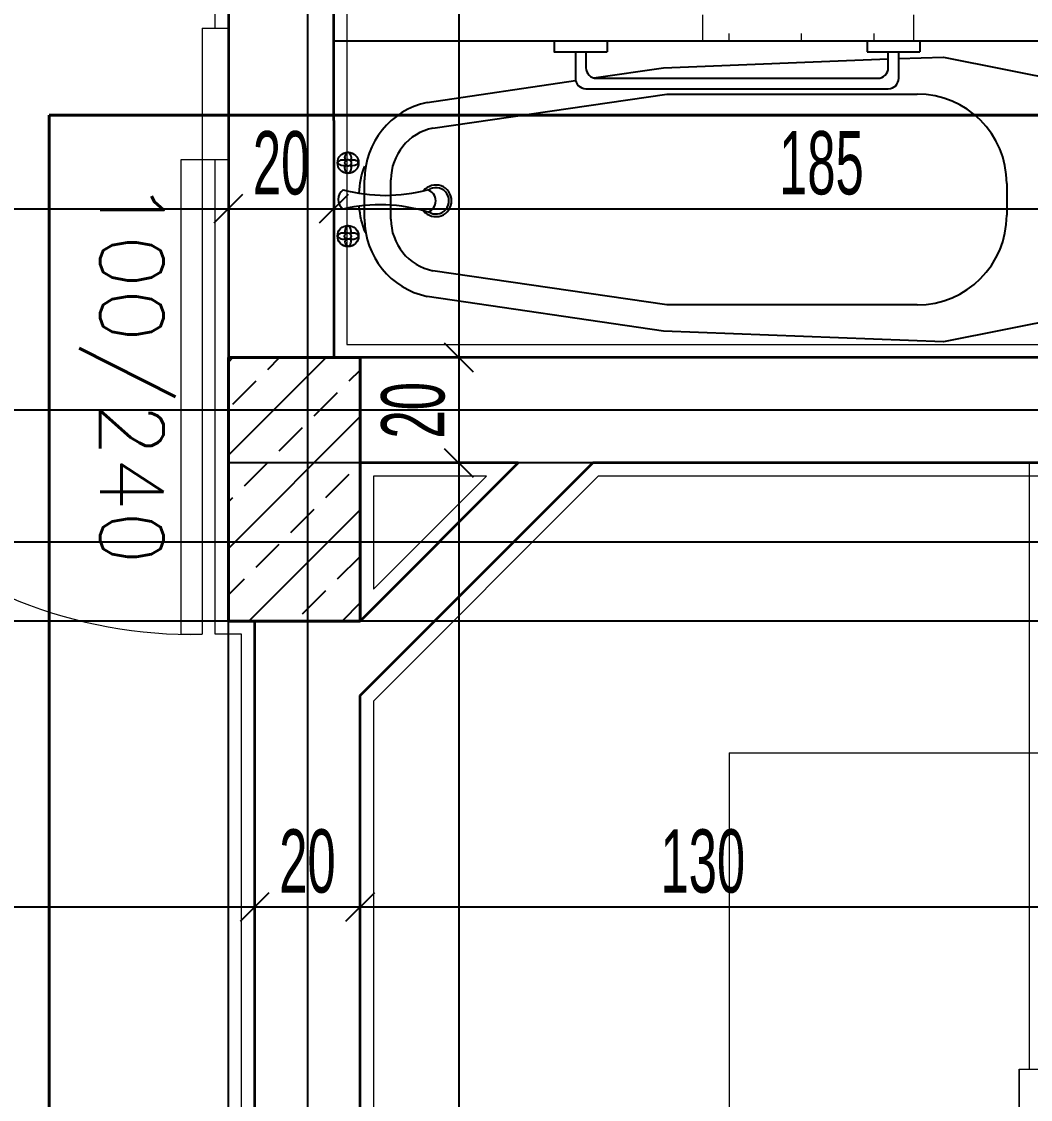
# Model space of a CAD drawing. Header units: inches. Extents: x -7543 to -822, y 102837 to 190349.
# Drawn here: x -829.96667 to -829.92839, y 102836.98728 to 102837.02818 of the extents above; entities that cross this region are included whole.
import ezdxf

# ---------------------------------------------------------------- set-up
doc = ezdxf.new("R2010")
doc.units = ezdxf.units.IN
doc.header["$MEASUREMENT"] = 0
doc.linetypes.add('DASHDOTX2', pattern=[2, 1, -0.5, 0, -0.5])
doc.linetypes.add('DASHED', pattern=[19.049999999999997, 12.7, -6.35])
doc.layers.get('0').update_dxf_attribs({"lineweight": 25})
doc.layers.get('Defpoints').update_dxf_attribs({"lineweight": 25})
for name, color, linetype, lineweight in [('AKS', 1, 'Continuous', 25), ('ICOL', 55, 'Continuous', 25), ('İZ DÜŞÜM', 253, 'Continuous', 20), ('KESİT', 7, 'Continuous', 40), ('KOLON', 2, 'Continuous', 40), ('SIVA', 150, 'Continuous', 15), ('TARAMA', 8, 'Continuous', 25)]:
    doc.layers.add(name, color=color, linetype=linetype, lineweight=lineweight)
for name, color, linetype, lineweight, true_color in [('CAM TUĞLA', 7, 'Continuous', 15, 0x00c2da), ('DUVAR', 7, 'Continuous', 35, 0xfc4642), ('KAPI', 7, 'Continuous', 18, 0xffb360), ('MERDİVEN', 7, 'Continuous', 20, 0x16c244), ('TEFRİŞ', 7, 'Continuous', 25, 0x78462c)]:
    doc.layers.add(name, color=color, linetype=linetype, lineweight=lineweight, true_color=true_color)
doc.styles.add('OLCU', font='tromand.shx', dxfattribs={"width": 0.6, "height": 12})
doc.styles.add('TXTX', font='TXTX')

# ---------------------------------------------------------------- blocks, each defined once
blk = doc.blocks.new('_Oblique')
at = {"color": 0, "linetype": 'ByBlock', "lineweight": -2}
blk.add_line((-0.5, -0.5), (0.5, 0.5), dxfattribs=at)

msp = doc.modelspace()

# ---------------------------------------------------------------- linework, layer by layer
at = {"layer": 'AKS', "linetype": 'DASHDOTX2', "ltscale": 10}
for p, q in [((-829.9558199212353, 102837.241780972), (-829.9558199212353, 102836.7293249838)), ((-829.7205326753192, 102837.0134307916), (-830.0911364701894, 102837.0134307916)), ((-829.7205326753192, 102837.0084307916), (-830.0911364701894, 102837.0084307916)), ((-829.7205326753192, 102837.0054307916), (-830.0911364701894, 102837.0054307916))]:
    msp.add_line(p, q, dxfattribs=at)
at = {"layer": 'CAM TUĞLA'}
for p, q in [((-829.9408199724795, 102837.0274307916), (-829.9408199724795, 102837.0284307916)), ((-829.932820074968, 102837.0274307916), (-829.932820074968, 102837.0284307916)), ((-829.9408199724795, 102837.0274307916), (-829.9543199212353, 102837.0274307916)), ((-829.932820074968, 102837.0274307916), (-829.9183199212353, 102837.0274307916))]:
    msp.add_line(p, q, dxfattribs=at)
at = {"layer": 'Defpoints', "color": 4}
msp.add_line((-829.9588188869407, 102836.9149307916), (-829.9588188869407, 102837.0559307916), dxfattribs=at)
at = {"layer": 'Defpoints', "color": 6}
for p, q in [((-829.9588188869407, 102837.0114307916), (-829.9588188869407, 102837.0559307916)), ((-829.8433188869407, 102837.0114307916), (-829.9588188869407, 102837.0114307916))]:
    msp.add_line(p, q, dxfattribs=at)
at = {"layer": 'DUVAR'}
for p, q in [((-829.9588199212353, 102837.0604307916), (-829.9588199212353, 102837.0154307916)), ((-829.9548199212353, 102837.0244307916), (-829.9548199212353, 102837.0584307916)), ((-829.9548199212353, 102837.0244307916), (-829.9548199212353, 102837.0154307916)), ((-829.8978199212353, 102837.0154307916), (-829.9558199212353, 102837.0154307916)), ((-829.9478199212356, 102837.0114307916), (-829.9538199212352, 102837.0114307916)), ((-829.9538199212352, 102837.0054307916), (-829.9538199212352, 102837.0114307916)), ((-829.9538199212355, 102837.0054307916), (-829.9478199212356, 102837.0114307916)), ((-829.9538199212355, 102837.0026023645), (-829.9449914941108, 102837.0114307916)), ((-829.8757696687034, 102837.0114307916), (-829.9449914941108, 102837.0114307916)), ((-829.9578199212352, 102836.9854307916), (-829.9578199212352, 102837.0054307916)), ((-829.9538199212352, 102836.9854307916), (-829.9538199212352, 102837.0026023645))]:
    msp.add_line(p, q, dxfattribs=at)
at = {"layer": 'ICOL'}
for p, q in [((-829.9500772054869, 102837.0584307916), (-829.9500772054869, 102837.0154307916)), ((-829.9788199212353, 102837.0210772501), (-829.9588199212353, 102837.0210772501)), ((-829.9588199212353, 102837.0210772501), (-829.9548199212353, 102837.0210772501)), ((-829.9548199212353, 102837.0210772501), (-829.9178199212353, 102837.0210772501)), ((-829.9500772054869, 102837.0154307916), (-829.9500772054869, 102837.0114307916)), ((-829.9500772054869, 102837.0114307916), (-829.9500772054869, 102836.9594307916)), ((-829.9798199212353, 102836.9945810181), (-829.9578199212352, 102836.9945810181)), ((-829.9578199212352, 102836.9945810181), (-829.9538199212352, 102836.9945810181)), ((-829.9538199212352, 102836.9945810181), (-829.9278199212353, 102836.9945810181))]:
    msp.add_line(p, q, dxfattribs=at)
at = {"layer": 'ICOL', "color": 53}
for p, q in [((-829.9588199212353, 102837.0234772501), (-829.9588199212353, 102837.0219172501)), ((-829.9588199212353, 102837.0187417924), (-829.9588199212353, 102837.0202372501)), ((-829.9548199212353, 102837.0187417924), (-829.9548199212353, 102837.0202372501)), ((-829.9548199212353, 102837.0187417924), (-829.9548199212353, 102837.0202372501)), ((-829.952477205487, 102837.0154307916), (-829.9509172054869, 102837.0154307916)), ((-829.952477205487, 102837.0154307916), (-829.9509172054869, 102837.0154307916)), ((-829.952477205487, 102837.0114307916), (-829.9509172054869, 102837.0114307916)), ((-829.952477205487, 102837.0114307916), (-829.9509172054869, 102837.0114307916)), ((-829.9578199212352, 102836.9939858759), (-829.9578199212352, 102836.9954210181)), ((-829.9578199212352, 102836.9939858759), (-829.9578199212352, 102836.9954210181)), ((-829.9538199212352, 102836.9940258817), (-829.9538199212352, 102836.9954210181)), ((-829.9538199212352, 102836.9940258817), (-829.9538199212352, 102836.9954210181))]:
    msp.add_line(p, q, dxfattribs=at)
at = {"layer": 'İZ DÜŞÜM'}
for p, q in [((-829.939820344695, 102837.0274307916), (-829.939820344695, 102837.0277247966)), ((-829.937070344695, 102837.0274307916), (-829.937070344695, 102837.0277247966)), ((-829.934320344695, 102837.0274307916), (-829.934320344695, 102837.0277247966))]:
    msp.add_line(p, q, dxfattribs=at)
at = {"layer": 'KAPI'}
for p, q in [((-829.9598199212353, 102837.0279307916), (-829.9598199212353, 102837.0229307916)), ((-829.9598199212353, 102837.0279307916), (-829.9588199212353, 102837.0279307916)), ((-829.9588199212353, 102837.0229307916), (-829.9588199212353, 102837.0279307916)), ((-829.9606199212353, 102837.0229307916), (-829.9606199212353, 102837.0049307916)), ((-829.9598199212353, 102837.0229307916), (-829.9606199212353, 102837.0229307916)), ((-829.9588199212353, 102837.0229307916), (-829.9598199212353, 102837.0229307916)), ((-829.9598199212353, 102837.0229307916), (-829.9598199212353, 102837.0049307916)), ((-829.9606199212353, 102837.0049307916), (-829.9598199212353, 102837.0049307916))]:
    msp.add_line(p, q, dxfattribs=at)
msp.add_arc((-829.9602199212354, 102837.0225307916), 0.01760454486773231, 178.6980473996314, 271.3019526717086, dxfattribs=at)
at = {"layer": 'KESİT', "linetype": 'DASHED'}
for p, q in [((-829.9086987244907, 102837.0246303916), (-829.965617252575, 102837.0246303916)), ((-829.965617252575, 102837.0246303916), (-829.965617252575, 102836.9492071035))]:
    msp.add_line(p, q, dxfattribs=at)
at = {"layer": 'KOLON'}
for p, q in [((-829.9588199212353, 102837.0154307916), (-829.9538199212352, 102837.0154307916)), ((-829.9588199212353, 102837.0054307916), (-829.9588199212353, 102837.0154307916)), ((-829.9538199212352, 102837.0154307916), (-829.9538199212352, 102837.0054307916)), ((-829.9538199212352, 102837.0054307916), (-829.9588199212353, 102837.0054307916))]:
    msp.add_line(p, q, dxfattribs=at)
at = {"layer": 'MERDİVEN'}
for p, q in [((-829.9284199212352, 102836.9884307916), (-829.9284199212352, 102837.0114307916)), ((-829.9398199212353, 102837.0004307916), (-829.9398199212353, 102836.9724307916)), ((-829.9398199212353, 102837.0004307916), (-829.8804199212352, 102837.0004307916)), ((-829.9288199212352, 102836.9884307916), (-829.9288199212352, 102836.9824307916)), ((-829.9288199212352, 102836.9824307916), (-829.9288199212352, 102836.9884307916)), ((-829.9288199212352, 102836.9824307916), (-829.9288199212352, 102836.9884307916)), ((-829.9288199212352, 102836.9884307916), (-829.8788199212353, 102836.9884307916)), ((-829.9288199212352, 102836.9884307916), (-829.9288199212352, 102836.9824307916))]:
    msp.add_line(p, q, dxfattribs=at)
at = {"layer": 'SIVA'}
for p, q in [((-829.9593199212353, 102837.0279307916), (-829.9593199212352, 102837.0579307916)), ((-829.9543199212353, 102837.0579307916), (-829.9543199212353, 102837.0244307916)), ((-829.9543199212353, 102837.0244307916), (-829.9543199212353, 102837.0159307916)), ((-829.9593199212353, 102837.0149307916), (-829.9593199212353, 102837.0229307916)), ((-829.9593199212353, 102837.0049307916), (-829.9593199212353, 102837.0159307916)), ((-829.9543199212353, 102837.0159307916), (-829.9178199212353, 102837.0159307916)), ((-829.9543199212353, 102837.0159307916), (-829.9533199212353, 102837.0159307916)), ((-829.9490270280168, 102837.0109307916), (-829.9533199212353, 102837.0109307916)), ((-829.9533199212353, 102837.0109307916), (-829.9533199212353, 102837.0066378984)), ((-829.9533199212356, 102837.0066378984), (-829.9490270280166, 102837.0109307916)), ((-829.9533199212356, 102837.0023952577), (-829.9447843873296, 102837.0109307916)), ((-829.8973199212353, 102837.0109307916), (-829.9447843873296, 102837.0109307916)), ((-829.9583199212352, 102837.0049307916), (-829.9593199212353, 102837.0049307916)), ((-829.9583199212352, 102836.9849307916), (-829.9583199212352, 102837.0049307916)), ((-829.9533199212353, 102837.0023952577), (-829.9533199212353, 102836.9849307916))]:
    msp.add_line(p, q, dxfattribs=at)
at = {"layer": 'TARAMA'}
for p, q in [((-829.9551132189665, 102837.0154307916), (-829.9588199212353, 102837.0117240893)), ((-829.9586487528725, 102837.0154307916), (-829.9588199212353, 102837.0152596232)), ((-829.9568809859225, 102837.0154307916), (-829.9573412842373, 102837.0149704933)), ((-829.9538199212352, 102837.0149563224), (-829.9542476920695, 102837.0145285515)), ((-829.9577832259755, 102837.0145285515), (-829.958667109452, 102837.013644668)), ((-829.9546896338078, 102837.0140866098), (-829.9555735172843, 102837.0132027263)), ((-829.9538199212352, 102837.0131885554), (-829.9588199212353, 102837.0081885554)), ((-829.9560154590225, 102837.0127607846), (-829.956899342499, 102837.0118769011)), ((-829.9573412842373, 102837.0114349594), (-829.9582251677137, 102837.0105510759)), ((-829.9542476920695, 102837.0109930176), (-829.955131575546, 102837.0101091341)), ((-829.958667109452, 102837.0101091341), (-829.9588199212353, 102837.0099563224)), ((-829.9538199212353, 102837.0096530215), (-829.9580421511547, 102837.0054307916)), ((-829.9555735172843, 102837.0096671924), (-829.9564574007608, 102837.0087833089)), ((-829.956899342499, 102837.0083413672), (-829.9577832259755, 102837.0074574837)), ((-829.9538199212353, 102837.0078852545), (-829.9546896338078, 102837.007015542)), ((-829.9582251677136, 102837.007015542), (-829.9588199212353, 102837.0064207885)), ((-829.955131575546, 102837.0065736002), (-829.9560154590225, 102837.0056897168)), ((-829.9538199212352, 102837.0061174876), (-829.9545066172487, 102837.0054307916))]:
    msp.add_line(p, q, dxfattribs=at)
at = {"layer": 'TEFRİŞ'}
for p, q in [((-829.9548199212353, 102837.0274307916), (-829.9548199212353, 102837.0154307916)), ((-829.9208200237239, 102837.0274307916), (-829.9548199212353, 102837.0274307916)), ((-829.946454676463, 102837.0274307916), (-829.946454676463, 102837.0270307916)), ((-829.946454676463, 102837.0274307916), (-829.946454676463, 102837.0270307916)), ((-829.944454676463, 102837.0274307916), (-829.944454676463, 102837.0270307916)), ((-829.9345846764629, 102837.0274307916), (-829.9345846764629, 102837.0270307916)), ((-829.932584676463, 102837.0274307916), (-829.932584676463, 102837.0270307916)), ((-829.9423056070742, 102837.0264307916), (-829.9337846764629, 102837.0267650209)), ((-829.933384676463, 102837.026777573), (-829.9316887521786, 102837.0268307916)), ((-829.9449489377752, 102837.0260420567), (-829.9423056070742, 102837.0264307916)), ((-829.9512821905043, 102837.0251106726), (-829.9456441921931, 102837.0259398108)), ((-829.9510594222118, 102837.0241356527), (-829.9421865890322, 102837.0254307916)), ((-829.9421865890322, 102837.0254307916), (-829.9326887521786, 102837.0254307916)), ((-829.953654676463, 102837.0206845476), (-829.953654676463, 102837.0221770356)), ((-829.952654676463, 102837.0206845476), (-829.952654676463, 102837.0221770356)), ((-829.9292887521786, 102837.0220307916), (-829.9292887521786, 102837.0208307916)), ((-829.9421865890322, 102837.0174307916), (-829.9510594222118, 102837.0187259305)), ((-829.9423056070742, 102837.0164307916), (-829.9512821905043, 102837.0177509106)), ((-829.9326887521786, 102837.0174307916), (-829.9421865890322, 102837.0174307916)), ((-829.9316887521786, 102837.0160307916), (-829.9423056070742, 102837.0164307916)), ((-829.9208200237239, 102837.0154307916), (-829.9548199212353, 102837.0154307916))]:
    msp.add_line(p, q, dxfattribs=at)
for points in [[(-829.946454676463, 102837.0274307916), (-829.946454676463, 102837.0270307916), (-829.944454676463, 102837.0270307916)], [(-829.9345846764629, 102837.0270307916), (-829.932584676463, 102837.0270307916)]]:
    msp.add_lwpolyline(points, dxfattribs=at)
for points in [[(-829.9456546764629, 102837.0270307916), (-829.9456546764629, 102837.0260307916, 0.414213562373095), (-829.9452546764629, 102837.0256307916), (-829.9337846764629, 102837.0256307916, 0.414213562373095), (-829.933384676463, 102837.0260307916), (-829.933384676463, 102837.0270307916)], [(-829.9452546764629, 102837.0270307916), (-829.9452546764629, 102837.0264307916, 0.414213562373095), (-829.9448546764629, 102837.0260307916), (-829.9341846764629, 102837.0260307916, 0.414213562373094), (-829.9337846764629, 102837.0264307916), (-829.9337846764629, 102837.0270307916)], [(-829.9316887521786, 102837.0268307916), (-829.927049316527, 102837.0259049549, -0.3434058027090082), (-829.9247846764629, 102837.0229964766), (-829.9247846764629, 102837.0198651065, -0.3434058027090083), (-829.927049316527, 102837.0169566283), (-829.9316887521786, 102837.0160307916)]]:
    msp.add_lwpolyline(points, format="xyb", dxfattribs=at)
for points in [[(-829.9541917645809, 102837.0227326336, -0.4093917450054191), (-829.9542801301566, 102837.0224224686, -0.4093917450054193), (-829.9543684957323, 102837.0227326336, -0.4115225393209948), (-829.9546801301566, 102837.0228201903, -0.4171164244499835), (-829.9543646770996, 102837.0229055784, -0.4192433739440636), (-829.9542801301566, 102837.0232224685, -0.4192433739440639), (-829.9541955832135, 102837.0229055784, -0.4171164244499835), (-829.9538801301566, 102837.0228201903, -0.4115225393209948)], [(-829.9541917645809, 102837.0201289495, 0.4093917450054191), (-829.9542801301566, 102837.0204391146, 0.4093917450054193), (-829.9543684957323, 102837.0201289495, 0.4115225393209948), (-829.9546801301566, 102837.0200413929, 0.4171164244499835), (-829.9543646770996, 102837.0199560047, 0.4192433739440636), (-829.9542801301566, 102837.0196391146, 0.4192433739440639), (-829.9541955832135, 102837.0199560047, 0.4171164244499835), (-829.9538801301566, 102837.0200413929, 0.4115225393209948)]]:
    msp.add_lwpolyline(points, format="xyb", close=True, dxfattribs=at)
for centre, radius in [((-829.9542801301566, 102837.0228201903), 0.0004), ((-829.9542801301566, 102837.0228201903), 0.0001243971061837246), ((-829.9542801301566, 102837.0200413929), 0.0004), ((-829.95428408777, 102837.0200414125), 0.0001243971061837246)]:
    msp.add_circle(centre, radius, dxfattribs=at)
for centre, radius, start, end in [((-829.9326887521786, 102837.0220307916), 0.0034, 0, 90), ((-829.9506546764629, 102837.0221770356), 0.002999999999999989, 102.0737954983186, 180), ((-829.9506546764629, 102837.0221770356), 0.002000000000000069, 101.6757526820913, 180), ((-829.9542170425784, 102837.0214307916), 0.0004376338845547779, 123.5828640570228, 236.4171359429772), ((-829.9528627624172, 102837.0277747672), 0.006188815256058283, 255.0520303721679, 284.9479696278321), ((-829.9509511453776, 102837.0213777656), 0.0006000000000000001, 219.6999164540714, 140.3263171639256), ((-829.9513955178849, 102837.0213701065), 0.0004444385075582011, 288.8627842494954, 73.11209287582655), ((-829.9509511453776, 102837.0213777656), 0.0005, 236.7580516670629, 125.2168255413862), ((-829.9530662277945, 102837.0152140866), 0.006015598390679034, 72.44533615977036, 103.3881171318415), ((-829.9326887521786, 102837.0208307916), 0.003400000000000012, 270, 0), ((-829.9506546764629, 102837.0206845476), 0.003000000000000121, 180, 257.9262045016814), ((-829.9506546764629, 102837.0206845476), 0.002000000000000088, 180, 258.3242473179087)]:
    msp.add_arc(centre, radius, start, end, dxfattribs=at)
at = {"layer": 'TEFRİŞ', "extrusion": (0, 0, -1)}
for centre, major_axis, ratio, start_param, end_param in [((-829.9503968146341, 102837.0211666857), (-0.002590197968061871, 0.002556291881084574), 0.8988911706404706, -0.6870380274555432, -0.3743223054553262), ((-829.9504081908105, 102837.0218130791), (-0.002593123398609999, -0.002572896698399688), 0.8853181082033016, 0.3480257317698485, 0.6552928517936993)]:
    msp.add_ellipse(centre, major_axis=major_axis, ratio=ratio, start_param=start_param, end_param=end_param, dxfattribs=at)

# ---------------------------------------------------------------- block references
at = {"layer": 'ICOL'}
for p, xscale, yscale, zscale, rotation in [((-829.9588199212353, 102837.0210772501), 0.001080000000001746, 0.001080000000001746, 0.001080000000001746, 180), ((-829.9548199212353, 102837.0210772501), 0.001080000000001746, 0.001080000000001746, 0.001080000000001746, 180), ((-829.9500772054869, 102837.0154307916), 0.001080000001820736, 0.001080000001820736, 0.001080000001820736, 90), ((-829.9500772054869, 102837.0154307916), 0.001080000001820736, 0.001080000001820736, 0.001080000001820736, 270), ((-829.9500772054869, 102837.0114307916), 0.001080000001820736, 0.001080000001820736, 0.001080000001820736, 90), ((-829.9500772054869, 102837.0114307916), 0.001080000001820736, 0.001080000001820736, 0.001080000001820736, 270), ((-829.9578199212352, 102836.9945810181), 0.001080000000001746, 0.001080000000001746, 0.001080000000001746, 180), ((-829.9538199212352, 102836.9945810181), 0.001080000000001746, 0.001080000000001746, 0.001080000000001746, 180)]:
    msp.add_blockref('_Oblique', p, dxfattribs=dict(at, xscale=xscale, yscale=yscale, zscale=zscale, rotation=rotation))
at = {"layer": 'ICOL', "xscale": 0.001080000000001746, "yscale": 0.001080000000001746, "zscale": 0.001080000000001746}
for p in [(-829.9588199212353, 102837.0210772501), (-829.9548199212353, 102837.0210772501), (-829.9578199212352, 102836.9945810181), (-829.9538199212352, 102836.9945810181)]:
    msp.add_blockref('_Oblique', p, dxfattribs=at)

# ---------------------------------------------------------------- texts
at = {"layer": 'ICOL', "char_height": 0.0024, "attachment_point": 5, "style": 'OLCU'}
for s, insert in [('\\A1;20', (-829.9568199212353, 102837.0228052501)), ('\\A1;185', (-829.9363199212353, 102837.0228052501)), ('\\A1;20', (-829.9558199212353, 102836.9963090181)), ('\\A1;130', (-829.9408199212353, 102836.9963090181))]:
    msp.add_mtext(s, dxfattribs=dict(at, insert=insert))
at = {"layer": 'ICOL', "insert": (-829.9518052054868, 102837.0134307916), "char_height": 0.0024, "attachment_point": 5, "rotation": 90, "style": 'OLCU'}
msp.add_mtext('\\A1;20', dxfattribs=at)
at = {"layer": 'KAPI', "style": 'TXTX'}
msp.add_text('100/240', height=0.0024, rotation=270, dxfattribs=at).set_placement((-829.9636806243903, 102837.0221660048))

doc.saveas('drawing.dxf')
